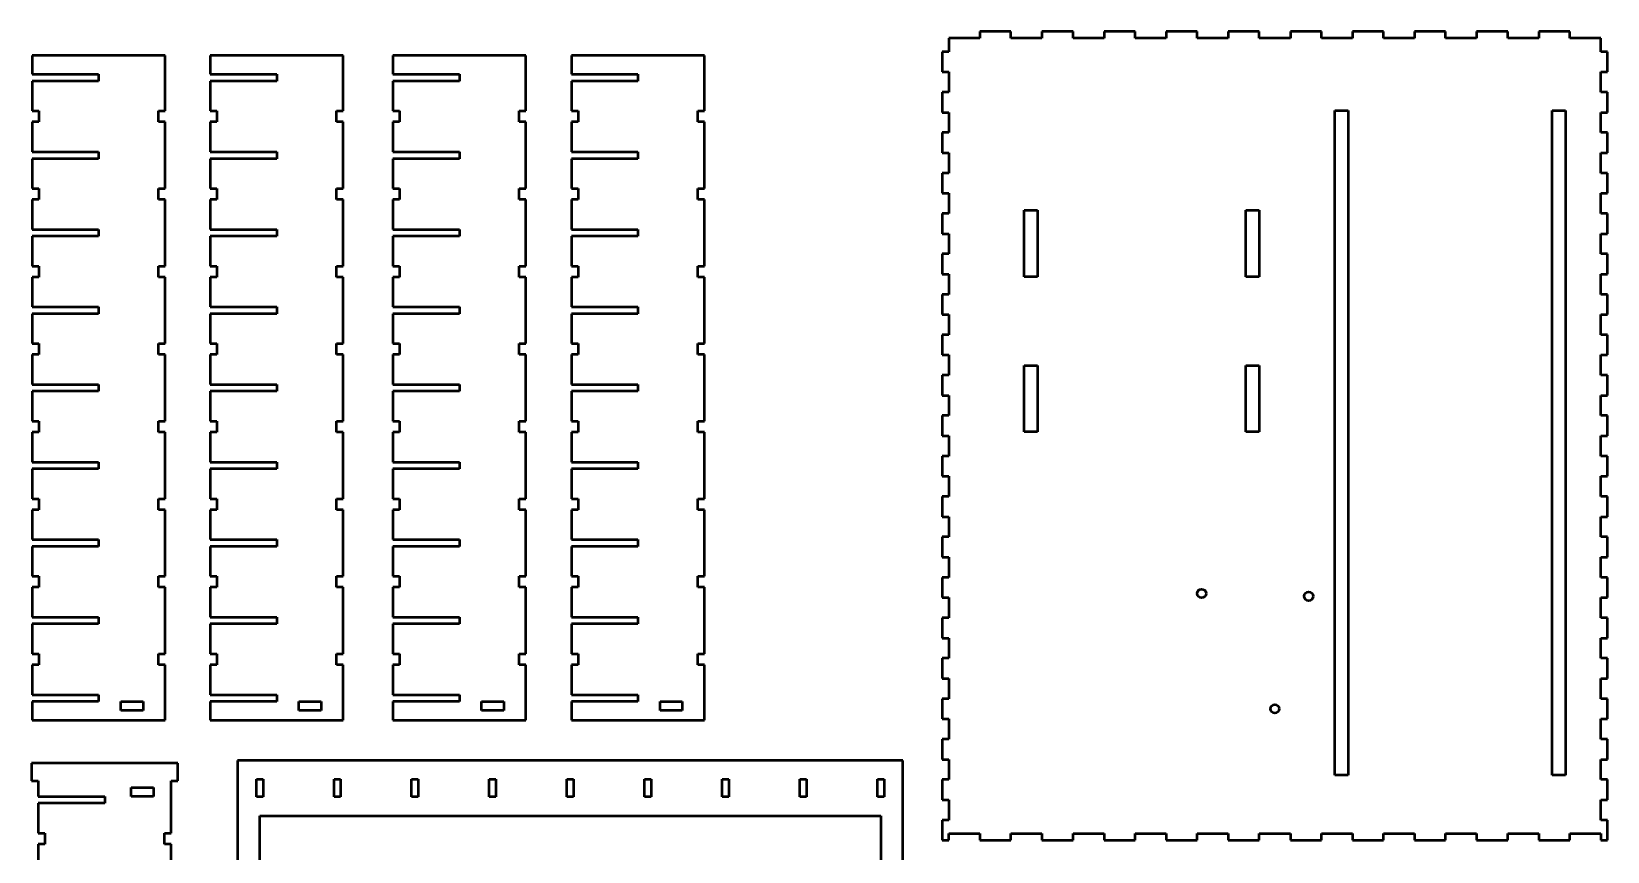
# Model space of a CAD drawing. Header units: millimetres. Extents: x 32 to 1182, y 13 to 883.
# Drawn here: x 444 to 1154, y 513 to 883 of the extents above; entities that cross this region are included whole.
import ezdxf

# ---------------------------------------------------------------- set-up
doc = ezdxf.new("R2010")
doc.units = ezdxf.units.MM
doc.layers.add('Visible (ANSI)', color=7, linetype='Continuous', lineweight=50)

msp = doc.modelspace()

# ---------------------------------------------------------------- linework, layer by layer
at = {"layer": 'Visible (ANSI)'}
for p, q in [((871.16, 883.35), (871.16, 880.35)), ((885.16, 883.35), (871.16, 883.35)), ((885.16, 880.35), (885.16, 883.35)), ((899.16, 883.35), (899.16, 880.35)), ((913.16, 883.35), (899.16, 883.35)), ((913.16, 880.35), (913.16, 883.35)), ((927.16, 883.35), (927.16, 880.35)), ((941.16, 883.35), (927.16, 883.35)), ((941.16, 880.35), (941.16, 883.35)), ((955.16, 883.35), (955.16, 880.35)), ((969.16, 883.35), (955.16, 883.35)), ((969.16, 880.35), (969.16, 883.35)), ((983.16, 883.35), (983.16, 880.35)), ((997.16, 883.35), (983.16, 883.35)), ((997.16, 880.35), (997.16, 883.35)), ((1011.16, 883.35), (1011.16, 880.35)), ((1025.16, 883.35), (1011.16, 883.35)), ((1025.16, 880.35), (1025.16, 883.35)), ((1039.16, 883.35), (1039.16, 880.35)), ((1053.16, 883.35), (1039.16, 883.35)), ((1053.16, 880.35), (1053.16, 883.35)), ((1067.16, 883.35), (1067.16, 880.35)), ((1081.16, 883.35), (1067.16, 883.35)), ((1081.16, 880.35), (1081.16, 883.35)), ((1095.16, 883.35), (1095.16, 880.35)), ((1109.16, 883.35), (1095.16, 883.35)), ((1109.16, 880.35), (1109.16, 883.35)), ((1123.16, 883.35), (1123.16, 880.35)), ((1137.16, 883.35), (1123.16, 883.35)), ((1137.16, 880.35), (1137.16, 883.35)), ((854.16, 874.22), (854.16, 865.1)), ((857.16, 874.22), (854.16, 874.22)), ((857.16, 880.35), (857.16, 874.22)), ((871.16, 880.35), (857.16, 880.35)), ((899.16, 880.35), (885.16, 880.35)), ((927.16, 880.35), (913.16, 880.35)), ((955.16, 880.35), (941.16, 880.35)), ((983.16, 880.35), (969.16, 880.35)), ((1011.16, 880.35), (997.16, 880.35)), ((1039.16, 880.35), (1025.16, 880.35)), ((1067.16, 880.35), (1053.16, 880.35)), ((1095.16, 880.35), (1081.16, 880.35)), ((1123.16, 880.35), (1109.16, 880.35)), ((1151.16, 880.35), (1137.16, 880.35)), ((1151.16, 874.22), (1151.16, 880.35)), ((1154.16, 874.22), (1151.16, 874.22)), ((1154.16, 865.1), (1154.16, 874.22)), ((503.82, 872.5), (443.82, 872.5)), ((443.82, 872.5), (443.82, 864.05)), ((503.82, 847.5), (503.82, 872.5)), ((584.11, 872.5), (524.11, 872.5)), ((524.11, 872.5), (524.11, 864.05)), ((584.11, 847.5), (584.11, 872.5)), ((666.46, 872.5), (606.46, 872.5)), ((606.46, 872.5), (606.46, 864.05)), ((666.46, 847.5), (666.46, 872.5)), ((747, 872.5), (687, 872.5)), ((687, 872.5), (687, 864.05)), ((747, 847.5), (747, 872.5)), ((443.82, 864.05), (473.82, 864.05)), ((443.82, 860.95), (443.82, 847.5)), ((473.82, 860.95), (443.82, 860.95)), ((473.82, 864.05), (473.82, 860.95)), ((524.11, 864.05), (554.11, 864.05)), ((524.11, 860.95), (524.11, 847.5)), ((554.11, 860.95), (524.11, 860.95)), ((554.11, 864.05), (554.11, 860.95)), ((606.46, 864.05), (636.46, 864.05)), ((606.46, 860.95), (606.46, 847.5)), ((636.46, 860.95), (606.46, 860.95)), ((636.46, 864.05), (636.46, 860.95)), ((687, 864.05), (717, 864.05)), ((687, 860.95), (687, 847.5)), ((717, 860.95), (687, 860.95)), ((717, 864.05), (717, 860.95)), ((854.16, 865.1), (857.16, 865.1)), ((857.16, 865.1), (857.16, 855.97)), ((1151.16, 865.1), (1154.16, 865.1)), ((1151.16, 855.97), (1151.16, 865.1)), ((854.16, 855.97), (854.16, 846.85)), ((857.16, 855.97), (854.16, 855.97)), ((1154.16, 855.97), (1151.16, 855.97)), ((1154.16, 846.85), (1154.16, 855.97)), ((443.82, 847.5), (446.82, 847.5)), ((446.82, 847.5), (446.82, 842.5)), ((500.82, 847.5), (503.82, 847.5)), ((500.82, 842.5), (500.82, 847.5)), ((524.11, 847.5), (527.11, 847.5)), ((527.11, 847.5), (527.11, 842.5)), ((581.11, 847.5), (584.11, 847.5)), ((581.11, 842.5), (581.11, 847.5)), ((606.46, 847.5), (609.46, 847.5)), ((609.46, 847.5), (609.46, 842.5)), ((663.46, 847.5), (666.46, 847.5)), ((663.46, 842.5), (663.46, 847.5)), ((687, 847.5), (690, 847.5)), ((690, 847.5), (690, 842.5)), ((744, 847.5), (747, 847.5)), ((744, 842.5), (744, 847.5)), ((854.16, 846.85), (857.16, 846.85)), ((857.16, 846.85), (857.16, 837.72)), ((1031.16, 847.66), (1037.16, 847.66)), ((1031.16, 547.66), (1031.16, 847.66)), ((1037.16, 847.66), (1037.16, 547.66)), ((1129.16, 847.66), (1135.16, 847.66)), ((1129.16, 547.66), (1129.16, 847.66)), ((1135.16, 847.66), (1135.16, 547.66)), ((1151.16, 846.85), (1154.16, 846.85)), ((1151.16, 837.72), (1151.16, 846.85)), ((443.82, 842.5), (443.82, 829.05)), ((446.82, 842.5), (443.82, 842.5)), ((503.82, 842.5), (500.82, 842.5)), ((503.82, 812.5), (503.82, 842.5)), ((524.11, 842.5), (524.11, 829.05)), ((527.11, 842.5), (524.11, 842.5)), ((584.11, 842.5), (581.11, 842.5)), ((584.11, 812.5), (584.11, 842.5)), ((606.46, 842.5), (606.46, 829.05)), ((609.46, 842.5), (606.46, 842.5)), ((666.46, 842.5), (663.46, 842.5)), ((666.46, 812.5), (666.46, 842.5)), ((687, 842.5), (687, 829.05)), ((690, 842.5), (687, 842.5)), ((747, 842.5), (744, 842.5)), ((747, 812.5), (747, 842.5)), ((854.16, 837.72), (854.16, 828.6)), ((857.16, 837.72), (854.16, 837.72)), ((1154.16, 837.72), (1151.16, 837.72)), ((1154.16, 828.6), (1154.16, 837.72)), ((443.82, 829.05), (473.82, 829.05)), ((443.82, 825.95), (443.82, 812.5)), ((473.82, 825.95), (443.82, 825.95)), ((473.82, 829.05), (473.82, 825.95)), ((524.11, 829.05), (554.11, 829.05)), ((524.11, 825.95), (524.11, 812.5)), ((554.11, 825.95), (524.11, 825.95)), ((554.11, 829.05), (554.11, 825.95)), ((606.46, 829.05), (636.46, 829.05)), ((606.46, 825.95), (606.46, 812.5)), ((636.46, 825.95), (606.46, 825.95)), ((636.46, 829.05), (636.46, 825.95)), ((687, 829.05), (717, 829.05)), ((687, 825.95), (687, 812.5)), ((717, 825.95), (687, 825.95)), ((717, 829.05), (717, 825.95)), ((854.16, 828.6), (857.16, 828.6)), ((857.16, 828.6), (857.16, 819.47)), ((1151.16, 828.6), (1154.16, 828.6)), ((1151.16, 819.47), (1151.16, 828.6)), ((854.16, 819.47), (854.16, 810.35)), ((857.16, 819.47), (854.16, 819.47)), ((1154.16, 819.47), (1151.16, 819.47)), ((1154.16, 810.35), (1154.16, 819.47)), ((443.82, 812.5), (446.82, 812.5)), ((446.82, 812.5), (446.82, 807.5)), ((500.82, 812.5), (503.82, 812.5)), ((500.82, 807.5), (500.82, 812.5)), ((524.11, 812.5), (527.11, 812.5)), ((527.11, 812.5), (527.11, 807.5)), ((581.11, 812.5), (584.11, 812.5)), ((581.11, 807.5), (581.11, 812.5)), ((606.46, 812.5), (609.46, 812.5)), ((609.46, 812.5), (609.46, 807.5)), ((663.46, 812.5), (666.46, 812.5)), ((663.46, 807.5), (663.46, 812.5)), ((687, 812.5), (690, 812.5)), ((690, 812.5), (690, 807.5)), ((744, 812.5), (747, 812.5)), ((744, 807.5), (744, 812.5)), ((854.16, 810.35), (857.16, 810.35)), ((857.16, 810.35), (857.16, 801.22)), ((1151.16, 810.35), (1154.16, 810.35)), ((1151.16, 801.22), (1151.16, 810.35)), ((443.82, 807.5), (443.82, 794.05)), ((446.82, 807.5), (443.82, 807.5)), ((503.82, 807.5), (500.82, 807.5)), ((503.82, 777.5), (503.82, 807.5)), ((524.11, 807.5), (524.11, 794.05)), ((527.11, 807.5), (524.11, 807.5)), ((584.11, 807.5), (581.11, 807.5)), ((584.11, 777.5), (584.11, 807.5)), ((606.46, 807.5), (606.46, 794.05)), ((609.46, 807.5), (606.46, 807.5)), ((666.46, 807.5), (663.46, 807.5)), ((666.46, 777.5), (666.46, 807.5)), ((687, 807.5), (687, 794.05)), ((690, 807.5), (687, 807.5)), ((747, 807.5), (744, 807.5)), ((747, 777.5), (747, 807.5)), ((854.16, 801.22), (854.16, 792.1)), ((857.16, 801.22), (854.16, 801.22)), ((891.16, 802.66), (897.16, 802.66)), ((891.16, 772.66), (891.16, 802.66)), ((897.16, 802.66), (897.16, 772.66)), ((991.16, 802.66), (997.16, 802.66)), ((991.16, 772.66), (991.16, 802.66)), ((997.16, 802.66), (997.16, 772.66)), ((1154.16, 801.22), (1151.16, 801.22)), ((1154.16, 792.1), (1154.16, 801.22)), ((443.82, 794.05), (473.82, 794.05)), ((443.82, 790.95), (443.82, 777.5)), ((473.82, 790.95), (443.82, 790.95)), ((473.82, 794.05), (473.82, 790.95)), ((524.11, 794.05), (554.11, 794.05)), ((524.11, 790.95), (524.11, 777.5)), ((554.11, 790.95), (524.11, 790.95)), ((554.11, 794.05), (554.11, 790.95)), ((606.46, 794.05), (636.46, 794.05)), ((606.46, 790.95), (606.46, 777.5)), ((636.46, 790.95), (606.46, 790.95)), ((636.46, 794.05), (636.46, 790.95)), ((687, 794.05), (717, 794.05)), ((687, 790.95), (687, 777.5)), ((717, 790.95), (687, 790.95)), ((717, 794.05), (717, 790.95)), ((854.16, 792.1), (857.16, 792.1)), ((857.16, 792.1), (857.16, 782.97)), ((1151.16, 792.1), (1154.16, 792.1)), ((1151.16, 782.97), (1151.16, 792.1)), ((854.16, 782.97), (854.16, 773.85)), ((857.16, 782.97), (854.16, 782.97)), ((1154.16, 782.97), (1151.16, 782.97)), ((1154.16, 773.85), (1154.16, 782.97)), ((443.82, 777.5), (446.82, 777.5)), ((446.82, 777.5), (446.82, 772.5)), ((500.82, 777.5), (503.82, 777.5)), ((500.82, 772.5), (500.82, 777.5)), ((524.11, 777.5), (527.11, 777.5)), ((527.11, 777.5), (527.11, 772.5)), ((581.11, 777.5), (584.11, 777.5)), ((581.11, 772.5), (581.11, 777.5)), ((606.46, 777.5), (609.46, 777.5)), ((609.46, 777.5), (609.46, 772.5)), ((663.46, 777.5), (666.46, 777.5)), ((663.46, 772.5), (663.46, 777.5)), ((687, 777.5), (690, 777.5)), ((690, 777.5), (690, 772.5)), ((744, 777.5), (747, 777.5)), ((744, 772.5), (744, 777.5)), ((443.82, 772.5), (443.82, 759.05)), ((446.82, 772.5), (443.82, 772.5)), ((503.82, 772.5), (500.82, 772.5)), ((503.82, 742.5), (503.82, 772.5)), ((524.11, 772.5), (524.11, 759.05)), ((527.11, 772.5), (524.11, 772.5)), ((584.11, 772.5), (581.11, 772.5)), ((584.11, 742.5), (584.11, 772.5)), ((606.46, 772.5), (606.46, 759.05)), ((609.46, 772.5), (606.46, 772.5)), ((666.46, 772.5), (663.46, 772.5)), ((666.46, 742.5), (666.46, 772.5)), ((687, 772.5), (687, 759.05)), ((690, 772.5), (687, 772.5)), ((747, 772.5), (744, 772.5)), ((747, 742.5), (747, 772.5)), ((854.16, 773.85), (857.16, 773.85)), ((857.16, 773.85), (857.16, 764.72)), ((897.16, 772.66), (891.16, 772.66)), ((997.16, 772.66), (991.16, 772.66)), ((1151.16, 773.85), (1154.16, 773.85)), ((1151.16, 764.72), (1151.16, 773.85)), ((854.16, 764.72), (854.16, 755.6)), ((857.16, 764.72), (854.16, 764.72)), ((1154.16, 764.72), (1151.16, 764.72)), ((1154.16, 755.6), (1154.16, 764.72)), ((443.82, 759.05), (473.82, 759.05)), ((443.82, 755.95), (443.82, 742.5)), ((473.82, 755.95), (443.82, 755.95)), ((473.82, 759.05), (473.82, 755.95)), ((524.11, 759.05), (554.11, 759.05)), ((524.11, 755.95), (524.11, 742.5)), ((554.11, 755.95), (524.11, 755.95)), ((554.11, 759.05), (554.11, 755.95)), ((606.46, 759.05), (636.46, 759.05)), ((606.46, 755.95), (606.46, 742.5)), ((636.46, 755.95), (606.46, 755.95)), ((636.46, 759.05), (636.46, 755.95)), ((687, 759.05), (717, 759.05)), ((687, 755.95), (687, 742.5)), ((717, 755.95), (687, 755.95)), ((717, 759.05), (717, 755.95)), ((854.16, 755.6), (857.16, 755.6)), ((857.16, 755.6), (857.16, 746.47)), ((1151.16, 755.6), (1154.16, 755.6)), ((1151.16, 746.47), (1151.16, 755.6)), ((854.16, 746.47), (854.16, 737.35)), ((857.16, 746.47), (854.16, 746.47)), ((1154.16, 746.47), (1151.16, 746.47)), ((1154.16, 737.35), (1154.16, 746.47)), ((443.82, 742.5), (446.82, 742.5)), ((446.82, 742.5), (446.82, 737.5)), ((500.82, 742.5), (503.82, 742.5)), ((500.82, 737.5), (500.82, 742.5)), ((524.11, 742.5), (527.11, 742.5)), ((527.11, 742.5), (527.11, 737.5)), ((581.11, 742.5), (584.11, 742.5)), ((581.11, 737.5), (581.11, 742.5)), ((606.46, 742.5), (609.46, 742.5)), ((609.46, 742.5), (609.46, 737.5)), ((663.46, 742.5), (666.46, 742.5)), ((663.46, 737.5), (663.46, 742.5)), ((687, 742.5), (690, 742.5)), ((690, 742.5), (690, 737.5)), ((744, 742.5), (747, 742.5)), ((744, 737.5), (744, 742.5)), ((443.82, 737.5), (443.82, 724.05)), ((446.82, 737.5), (443.82, 737.5)), ((503.82, 737.5), (500.82, 737.5)), ((503.82, 707.5), (503.82, 737.5)), ((524.11, 737.5), (524.11, 724.05)), ((527.11, 737.5), (524.11, 737.5)), ((584.11, 737.5), (581.11, 737.5)), ((584.11, 707.5), (584.11, 737.5)), ((606.46, 737.5), (606.46, 724.05)), ((609.46, 737.5), (606.46, 737.5)), ((666.46, 737.5), (663.46, 737.5)), ((666.46, 707.5), (666.46, 737.5)), ((687, 737.5), (687, 724.05)), ((690, 737.5), (687, 737.5)), ((747, 737.5), (744, 737.5)), ((747, 707.5), (747, 737.5)), ((854.16, 737.35), (857.16, 737.35)), ((857.16, 737.35), (857.16, 728.22)), ((891.16, 732.66), (897.16, 732.66)), ((891.16, 702.66), (891.16, 732.66)), ((897.16, 732.66), (897.16, 702.66)), ((991.16, 732.66), (997.16, 732.66)), ((991.16, 702.66), (991.16, 732.66)), ((997.16, 732.66), (997.16, 702.66)), ((1151.16, 737.35), (1154.16, 737.35)), ((1151.16, 728.22), (1151.16, 737.35)), ((854.16, 728.22), (854.16, 719.1)), ((857.16, 728.22), (854.16, 728.22)), ((1154.16, 728.22), (1151.16, 728.22)), ((1154.16, 719.1), (1154.16, 728.22)), ((443.82, 724.05), (473.82, 724.05)), ((443.82, 720.95), (443.82, 707.5)), ((473.82, 720.95), (443.82, 720.95)), ((473.82, 724.05), (473.82, 720.95)), ((524.11, 724.05), (554.11, 724.05)), ((524.11, 720.95), (524.11, 707.5)), ((554.11, 720.95), (524.11, 720.95)), ((554.11, 724.05), (554.11, 720.95)), ((606.46, 724.05), (636.46, 724.05)), ((606.46, 720.95), (606.46, 707.5)), ((636.46, 720.95), (606.46, 720.95)), ((636.46, 724.05), (636.46, 720.95)), ((687, 724.05), (717, 724.05)), ((687, 720.95), (687, 707.5)), ((717, 720.95), (687, 720.95)), ((717, 724.05), (717, 720.95)), ((854.16, 719.1), (857.16, 719.1)), ((857.16, 719.1), (857.16, 709.97)), ((1151.16, 719.1), (1154.16, 719.1)), ((1151.16, 709.97), (1151.16, 719.1)), ((443.82, 707.5), (446.82, 707.5)), ((446.82, 707.5), (446.82, 702.5)), ((500.82, 707.5), (503.82, 707.5)), ((500.82, 702.5), (500.82, 707.5)), ((524.11, 707.5), (527.11, 707.5)), ((527.11, 707.5), (527.11, 702.5)), ((581.11, 707.5), (584.11, 707.5)), ((581.11, 702.5), (581.11, 707.5)), ((606.46, 707.5), (609.46, 707.5)), ((609.46, 707.5), (609.46, 702.5)), ((663.46, 707.5), (666.46, 707.5)), ((663.46, 702.5), (663.46, 707.5)), ((687, 707.5), (690, 707.5)), ((690, 707.5), (690, 702.5)), ((744, 707.5), (747, 707.5)), ((744, 702.5), (744, 707.5)), ((854.16, 709.97), (854.16, 700.85)), ((857.16, 709.97), (854.16, 709.97)), ((1154.16, 709.97), (1151.16, 709.97)), ((1154.16, 700.85), (1154.16, 709.97)), ((443.82, 702.5), (443.82, 689.05)), ((446.82, 702.5), (443.82, 702.5)), ((503.82, 702.5), (500.82, 702.5)), ((503.82, 672.5), (503.82, 702.5)), ((524.11, 702.5), (524.11, 689.05)), ((527.11, 702.5), (524.11, 702.5)), ((584.11, 702.5), (581.11, 702.5)), ((584.11, 672.5), (584.11, 702.5)), ((606.46, 702.5), (606.46, 689.05)), ((609.46, 702.5), (606.46, 702.5)), ((666.46, 702.5), (663.46, 702.5)), ((666.46, 672.5), (666.46, 702.5)), ((687, 702.5), (687, 689.05)), ((690, 702.5), (687, 702.5)), ((747, 702.5), (744, 702.5)), ((747, 672.5), (747, 702.5)), ((854.16, 700.85), (857.16, 700.85)), ((857.16, 700.85), (857.16, 691.72)), ((897.16, 702.66), (891.16, 702.66)), ((997.16, 702.66), (991.16, 702.66)), ((1151.16, 700.85), (1154.16, 700.85)), ((1151.16, 691.72), (1151.16, 700.85)), ((854.16, 691.72), (854.16, 682.6)), ((857.16, 691.72), (854.16, 691.72)), ((1154.16, 691.72), (1151.16, 691.72)), ((1154.16, 682.6), (1154.16, 691.72)), ((443.82, 689.05), (473.82, 689.05)), ((443.82, 685.95), (443.82, 672.5)), ((473.82, 685.95), (443.82, 685.95)), ((473.82, 689.05), (473.82, 685.95)), ((524.11, 689.05), (554.11, 689.05)), ((524.11, 685.95), (524.11, 672.5)), ((554.11, 685.95), (524.11, 685.95)), ((554.11, 689.05), (554.11, 685.95)), ((606.46, 689.05), (636.46, 689.05)), ((606.46, 685.95), (606.46, 672.5)), ((636.46, 685.95), (606.46, 685.95)), ((636.46, 689.05), (636.46, 685.95)), ((687, 689.05), (717, 689.05)), ((687, 685.95), (687, 672.5)), ((717, 685.95), (687, 685.95)), ((717, 689.05), (717, 685.95)), ((854.16, 682.6), (857.16, 682.6)), ((857.16, 682.6), (857.16, 673.47)), ((1151.16, 682.6), (1154.16, 682.6)), ((1151.16, 673.47), (1151.16, 682.6)), ((443.82, 672.5), (446.82, 672.5)), ((446.82, 672.5), (446.82, 667.5)), ((500.82, 672.5), (503.82, 672.5)), ((500.82, 667.5), (500.82, 672.5)), ((524.11, 672.5), (527.11, 672.5)), ((527.11, 672.5), (527.11, 667.5)), ((581.11, 672.5), (584.11, 672.5)), ((581.11, 667.5), (581.11, 672.5)), ((606.46, 672.5), (609.46, 672.5)), ((609.46, 672.5), (609.46, 667.5)), ((663.46, 672.5), (666.46, 672.5)), ((663.46, 667.5), (663.46, 672.5)), ((687, 672.5), (690, 672.5)), ((690, 672.5), (690, 667.5)), ((744, 672.5), (747, 672.5)), ((744, 667.5), (744, 672.5)), ((854.16, 673.47), (854.16, 664.35)), ((857.16, 673.47), (854.16, 673.47)), ((1154.16, 673.47), (1151.16, 673.47)), ((1154.16, 664.35), (1154.16, 673.47)), ((443.82, 667.5), (443.82, 654.05)), ((446.82, 667.5), (443.82, 667.5)), ((503.82, 667.5), (500.82, 667.5)), ((503.82, 637.5), (503.82, 667.5)), ((524.11, 667.5), (524.11, 654.05)), ((527.11, 667.5), (524.11, 667.5)), ((584.11, 667.5), (581.11, 667.5)), ((584.11, 637.5), (584.11, 667.5)), ((606.46, 667.5), (606.46, 654.05)), ((609.46, 667.5), (606.46, 667.5)), ((666.46, 667.5), (663.46, 667.5)), ((666.46, 637.5), (666.46, 667.5)), ((687, 667.5), (687, 654.05)), ((690, 667.5), (687, 667.5)), ((747, 667.5), (744, 667.5)), ((747, 637.5), (747, 667.5)), ((854.16, 664.35), (857.16, 664.35)), ((857.16, 664.35), (857.16, 655.22)), ((1151.16, 664.35), (1154.16, 664.35)), ((1151.16, 655.22), (1151.16, 664.35)), ((443.82, 654.05), (473.82, 654.05)), ((473.82, 654.05), (473.82, 650.95)), ((524.11, 654.05), (554.11, 654.05)), ((554.11, 654.05), (554.11, 650.95)), ((606.46, 654.05), (636.46, 654.05)), ((636.46, 654.05), (636.46, 650.95)), ((687, 654.05), (717, 654.05)), ((717, 654.05), (717, 650.95)), ((854.16, 655.22), (854.16, 646.1)), ((857.16, 655.22), (854.16, 655.22)), ((1154.16, 655.22), (1151.16, 655.22)), ((1154.16, 646.1), (1154.16, 655.22)), ((443.82, 650.95), (443.82, 637.5)), ((473.82, 650.95), (443.82, 650.95)), ((524.11, 650.95), (524.11, 637.5)), ((554.11, 650.95), (524.11, 650.95)), ((606.46, 650.95), (606.46, 637.5)), ((636.46, 650.95), (606.46, 650.95)), ((687, 650.95), (687, 637.5)), ((717, 650.95), (687, 650.95)), ((854.16, 646.1), (857.16, 646.1)), ((857.16, 646.1), (857.16, 636.97)), ((1151.16, 646.1), (1154.16, 646.1)), ((1151.16, 636.97), (1151.16, 646.1)), ((443.82, 637.5), (446.82, 637.5)), ((443.82, 632.5), (443.82, 619.05)), ((446.82, 632.5), (443.82, 632.5)), ((446.82, 637.5), (446.82, 632.5)), ((500.82, 637.5), (503.82, 637.5)), ((500.82, 632.5), (500.82, 637.5)), ((503.82, 632.5), (500.82, 632.5)), ((503.82, 602.5), (503.82, 632.5)), ((524.11, 637.5), (527.11, 637.5)), ((524.11, 632.5), (524.11, 619.05)), ((527.11, 632.5), (524.11, 632.5)), ((527.11, 637.5), (527.11, 632.5)), ((581.11, 637.5), (584.11, 637.5)), ((581.11, 632.5), (581.11, 637.5)), ((584.11, 632.5), (581.11, 632.5)), ((584.11, 602.5), (584.11, 632.5)), ((606.46, 637.5), (609.46, 637.5)), ((606.46, 632.5), (606.46, 619.05)), ((609.46, 632.5), (606.46, 632.5)), ((609.46, 637.5), (609.46, 632.5)), ((663.46, 637.5), (666.46, 637.5)), ((663.46, 632.5), (663.46, 637.5)), ((666.46, 632.5), (663.46, 632.5)), ((666.46, 602.5), (666.46, 632.5)), ((687, 637.5), (690, 637.5)), ((687, 632.5), (687, 619.05)), ((690, 632.5), (687, 632.5)), ((690, 637.5), (690, 632.5)), ((744, 637.5), (747, 637.5)), ((744, 632.5), (744, 637.5)), ((747, 632.5), (744, 632.5)), ((747, 602.5), (747, 632.5)), ((854.16, 636.97), (854.16, 627.85)), ((857.16, 636.97), (854.16, 636.97)), ((1154.16, 636.97), (1151.16, 636.97)), ((1154.16, 627.85), (1154.16, 636.97)), ((854.16, 627.85), (857.16, 627.85)), ((857.16, 627.85), (857.16, 618.72)), ((1151.16, 627.85), (1154.16, 627.85)), ((1151.16, 618.72), (1151.16, 627.85)), ((443.82, 619.05), (473.82, 619.05)), ((473.82, 619.05), (473.82, 615.95)), ((524.11, 619.05), (554.11, 619.05)), ((554.11, 619.05), (554.11, 615.95)), ((606.46, 619.05), (636.46, 619.05)), ((636.46, 619.05), (636.46, 615.95)), ((687, 619.05), (717, 619.05)), ((717, 619.05), (717, 615.95)), ((854.16, 618.72), (854.16, 609.6)), ((857.16, 618.72), (854.16, 618.72)), ((1154.16, 618.72), (1151.16, 618.72)), ((1154.16, 609.6), (1154.16, 618.72)), ((443.82, 615.95), (443.82, 602.5)), ((473.82, 615.95), (443.82, 615.95)), ((524.11, 615.95), (524.11, 602.5)), ((554.11, 615.95), (524.11, 615.95)), ((606.46, 615.95), (606.46, 602.5)), ((636.46, 615.95), (606.46, 615.95)), ((687, 615.95), (687, 602.5)), ((717, 615.95), (687, 615.95)), ((854.16, 609.6), (857.16, 609.6)), ((857.16, 609.6), (857.16, 600.47)), ((1151.16, 609.6), (1154.16, 609.6)), ((1151.16, 600.47), (1151.16, 609.6)), ((443.82, 602.5), (446.82, 602.5)), ((443.82, 597.5), (443.82, 584.05)), ((446.82, 597.5), (443.82, 597.5)), ((446.82, 602.5), (446.82, 597.5)), ((500.82, 602.5), (503.82, 602.5)), ((500.82, 597.5), (500.82, 602.5)), ((503.82, 597.5), (500.82, 597.5)), ((503.82, 572.5), (503.82, 597.5)), ((524.11, 602.5), (527.11, 602.5)), ((524.11, 597.5), (524.11, 584.05)), ((527.11, 597.5), (524.11, 597.5)), ((527.11, 602.5), (527.11, 597.5)), ((581.11, 602.5), (584.11, 602.5)), ((581.11, 597.5), (581.11, 602.5)), ((584.11, 597.5), (581.11, 597.5)), ((584.11, 572.5), (584.11, 597.5)), ((606.46, 602.5), (609.46, 602.5)), ((606.46, 597.5), (606.46, 584.05)), ((609.46, 597.5), (606.46, 597.5)), ((609.46, 602.5), (609.46, 597.5)), ((663.46, 602.5), (666.46, 602.5)), ((663.46, 597.5), (663.46, 602.5)), ((666.46, 597.5), (663.46, 597.5)), ((666.46, 572.5), (666.46, 597.5)), ((687, 602.5), (690, 602.5)), ((687, 597.5), (687, 584.05)), ((690, 597.5), (687, 597.5)), ((690, 602.5), (690, 597.5)), ((744, 602.5), (747, 602.5)), ((744, 597.5), (744, 602.5)), ((747, 597.5), (744, 597.5)), ((747, 572.5), (747, 597.5)), ((854.16, 600.47), (854.16, 591.35)), ((857.16, 600.47), (854.16, 600.47)), ((1154.16, 600.47), (1151.16, 600.47)), ((1154.16, 591.35), (1154.16, 600.47)), ((854.16, 591.35), (857.16, 591.35)), ((857.16, 591.35), (857.16, 582.22)), ((1151.16, 591.35), (1154.16, 591.35)), ((1151.16, 582.22), (1151.16, 591.35)), ((443.82, 584.05), (473.82, 584.05)), ((473.82, 584.05), (473.82, 580.95)), ((524.11, 584.05), (554.11, 584.05)), ((554.11, 584.05), (554.11, 580.95)), ((606.46, 584.05), (636.46, 584.05)), ((636.46, 584.05), (636.46, 580.95)), ((687, 584.05), (717, 584.05)), ((717, 584.05), (717, 580.95)), ((443.82, 580.95), (443.82, 572.5)), ((473.82, 580.95), (443.82, 580.95)), ((483.82, 580.95), (493.82, 580.95)), ((483.82, 576.95), (483.82, 580.95)), ((493.82, 576.95), (483.82, 576.95)), ((493.82, 580.95), (493.82, 576.95)), ((524.11, 580.95), (524.11, 572.5)), ((554.11, 580.95), (524.11, 580.95)), ((564.11, 580.95), (574.11, 580.95)), ((564.11, 576.95), (564.11, 580.95)), ((574.11, 576.95), (564.11, 576.95)), ((574.11, 580.95), (574.11, 576.95)), ((606.46, 580.95), (606.46, 572.5)), ((636.46, 580.95), (606.46, 580.95)), ((646.46, 580.95), (656.46, 580.95)), ((646.46, 576.95), (646.46, 580.95)), ((656.46, 576.95), (646.46, 576.95)), ((656.46, 580.95), (656.46, 576.95)), ((687, 580.95), (687, 572.5)), ((717, 580.95), (687, 580.95)), ((727, 580.95), (737, 580.95)), ((727, 576.95), (727, 580.95)), ((737, 576.95), (727, 576.95)), ((737, 580.95), (737, 576.95)), ((854.16, 582.22), (854.16, 573.1)), ((857.16, 582.22), (854.16, 582.22)), ((1154.16, 582.22), (1151.16, 582.22)), ((1154.16, 573.1), (1154.16, 582.22)), ((443.82, 572.5), (503.82, 572.5)), ((524.11, 572.5), (584.11, 572.5)), ((606.46, 572.5), (666.46, 572.5)), ((687, 572.5), (747, 572.5)), ((854.16, 573.1), (857.16, 573.1)), ((857.16, 573.1), (857.16, 563.97)), ((1151.16, 573.1), (1154.16, 573.1)), ((1151.16, 563.97), (1151.16, 573.1)), ((854.16, 563.97), (854.16, 554.85)), ((857.16, 563.97), (854.16, 563.97)), ((1154.16, 563.97), (1151.16, 563.97)), ((1154.16, 554.85), (1154.16, 563.97)), ((536.44, 554.33), (536.44, 189.33)), ((836.44, 554.33), (536.44, 554.33)), ((836.44, 189.33), (836.44, 554.33)), ((854.16, 554.85), (857.16, 554.85)), ((857.16, 554.85), (857.16, 545.72)), ((1151.16, 554.85), (1154.16, 554.85)), ((1151.16, 545.72), (1151.16, 554.85)), ((443.55, 553.15), (443.55, 545.15)), ((509.55, 553.15), (443.55, 553.15)), ((509.55, 545.15), (509.55, 553.15)), ((1037.16, 547.66), (1031.16, 547.66)), ((1135.16, 547.66), (1129.16, 547.66)), ((443.55, 545.15), (446.55, 545.15)), ((446.55, 545.15), (446.55, 538.15)), ((488.55, 542.15), (498.55, 542.15)), ((488.55, 538.15), (488.55, 542.15)), ((498.55, 542.15), (498.55, 538.15)), ((506.55, 545.15), (509.55, 545.15)), ((506.55, 521.6), (506.55, 545.15)), ((544.94, 545.88), (547.94, 545.88)), ((544.94, 537.88), (544.94, 545.88)), ((547.94, 545.88), (547.94, 537.88)), ((579.94, 545.88), (582.94, 545.88)), ((579.94, 537.88), (579.94, 545.88)), ((582.94, 545.88), (582.94, 537.88)), ((614.94, 545.88), (617.94, 545.88)), ((614.94, 537.88), (614.94, 545.88)), ((617.94, 545.88), (617.94, 537.88)), ((649.94, 545.88), (652.94, 545.88)), ((649.94, 537.88), (649.94, 545.88)), ((652.94, 545.88), (652.94, 537.88)), ((684.94, 545.88), (687.94, 545.88)), ((684.94, 537.88), (684.94, 545.88)), ((687.94, 545.88), (687.94, 537.88)), ((719.94, 545.88), (722.94, 545.88)), ((719.94, 537.88), (719.94, 545.88)), ((722.94, 545.88), (722.94, 537.88)), ((754.94, 545.88), (757.94, 545.88)), ((754.94, 537.88), (754.94, 545.88)), ((757.94, 545.88), (757.94, 537.88)), ((789.94, 545.88), (792.94, 545.88)), ((789.94, 537.88), (789.94, 545.88)), ((792.94, 545.88), (792.94, 537.88)), ((824.94, 545.88), (827.94, 545.88)), ((824.94, 537.88), (824.94, 545.88)), ((827.94, 545.88), (827.94, 537.88)), ((854.16, 545.72), (854.16, 536.6)), ((857.16, 545.72), (854.16, 545.72)), ((1154.16, 545.72), (1151.16, 545.72)), ((1154.16, 536.6), (1154.16, 545.72)), ((446.55, 538.15), (476.55, 538.15)), ((446.55, 535.05), (446.55, 521.6)), ((476.55, 535.05), (446.55, 535.05)), ((476.55, 538.15), (476.55, 535.05)), ((498.55, 538.15), (488.55, 538.15)), ((547.94, 537.88), (544.94, 537.88)), ((582.94, 537.88), (579.94, 537.88)), ((617.94, 537.88), (614.94, 537.88)), ((652.94, 537.88), (649.94, 537.88)), ((687.94, 537.88), (684.94, 537.88)), ((722.94, 537.88), (719.94, 537.88)), ((757.94, 537.88), (754.94, 537.88)), ((792.94, 537.88), (789.94, 537.88)), ((827.94, 537.88), (824.94, 537.88)), ((854.16, 536.6), (857.16, 536.6)), ((857.16, 536.6), (857.16, 527.47)), ((1151.16, 536.6), (1154.16, 536.6)), ((1151.16, 527.47), (1151.16, 536.6)), ((546.44, 529.33), (826.44, 529.33)), ((546.44, 249.33), (546.44, 529.33)), ((826.44, 529.33), (826.44, 249.33)), ((854.16, 527.47), (854.16, 518.35)), ((857.16, 527.47), (854.16, 527.47)), ((1154.16, 527.47), (1151.16, 527.47)), ((1154.16, 518.35), (1154.16, 527.47)), ((446.55, 521.6), (449.55, 521.6)), ((449.55, 521.6), (449.55, 516.6)), ((503.55, 521.6), (506.55, 521.6)), ((503.55, 516.6), (503.55, 521.6)), ((857.16, 521.35), (871.16, 521.35)), ((857.16, 518.35), (857.16, 521.35)), ((871.16, 521.35), (871.16, 518.35)), ((885.16, 521.35), (899.16, 521.35)), ((885.16, 518.35), (885.16, 521.35)), ((899.16, 521.35), (899.16, 518.35)), ((913.16, 521.35), (927.16, 521.35)), ((913.16, 518.35), (913.16, 521.35)), ((927.16, 521.35), (927.16, 518.35)), ((941.16, 521.35), (955.16, 521.35)), ((941.16, 518.35), (941.16, 521.35)), ((955.16, 521.35), (955.16, 518.35)), ((969.16, 521.35), (983.16, 521.35)), ((969.16, 518.35), (969.16, 521.35)), ((983.16, 521.35), (983.16, 518.35)), ((997.16, 521.35), (1011.16, 521.35)), ((997.16, 518.35), (997.16, 521.35)), ((1011.16, 521.35), (1011.16, 518.35)), ((1025.16, 521.35), (1039.16, 521.35)), ((1025.16, 518.35), (1025.16, 521.35)), ((1039.16, 521.35), (1039.16, 518.35)), ((1053.16, 521.35), (1067.16, 521.35)), ((1053.16, 518.35), (1053.16, 521.35)), ((1067.16, 521.35), (1067.16, 518.35)), ((1081.16, 521.35), (1095.16, 521.35)), ((1081.16, 518.35), (1081.16, 521.35)), ((1095.16, 521.35), (1095.16, 518.35)), ((1109.16, 521.35), (1123.16, 521.35)), ((1109.16, 518.35), (1109.16, 521.35)), ((1123.16, 521.35), (1123.16, 518.35)), ((1137.16, 521.35), (1151.16, 521.35)), ((1137.16, 518.35), (1137.16, 521.35)), ((1151.16, 521.35), (1151.16, 518.35)), ((446.55, 516.6), (446.55, 503.15)), ((449.55, 516.6), (446.55, 516.6)), ((506.55, 516.6), (503.55, 516.6)), ((506.55, 486.6), (506.55, 516.6)), ((854.16, 518.35), (857.16, 518.35)), ((871.16, 518.35), (885.16, 518.35)), ((899.16, 518.35), (913.16, 518.35)), ((927.16, 518.35), (941.16, 518.35)), ((955.16, 518.35), (969.16, 518.35)), ((983.16, 518.35), (997.16, 518.35)), ((1011.16, 518.35), (1025.16, 518.35)), ((1039.16, 518.35), (1053.16, 518.35)), ((1067.16, 518.35), (1081.16, 518.35)), ((1095.16, 518.35), (1109.16, 518.35)), ((1123.16, 518.35), (1137.16, 518.35)), ((1151.16, 518.35), (1154.16, 518.35))]:
    msp.add_line(p, q, dxfattribs=at)
for centre in [(971.14, 629.73), (1019.4, 628.46), (1004.16, 577.66)]:
    msp.add_circle(centre, 2, dxfattribs=at)

doc.saveas('drawing.dxf')
